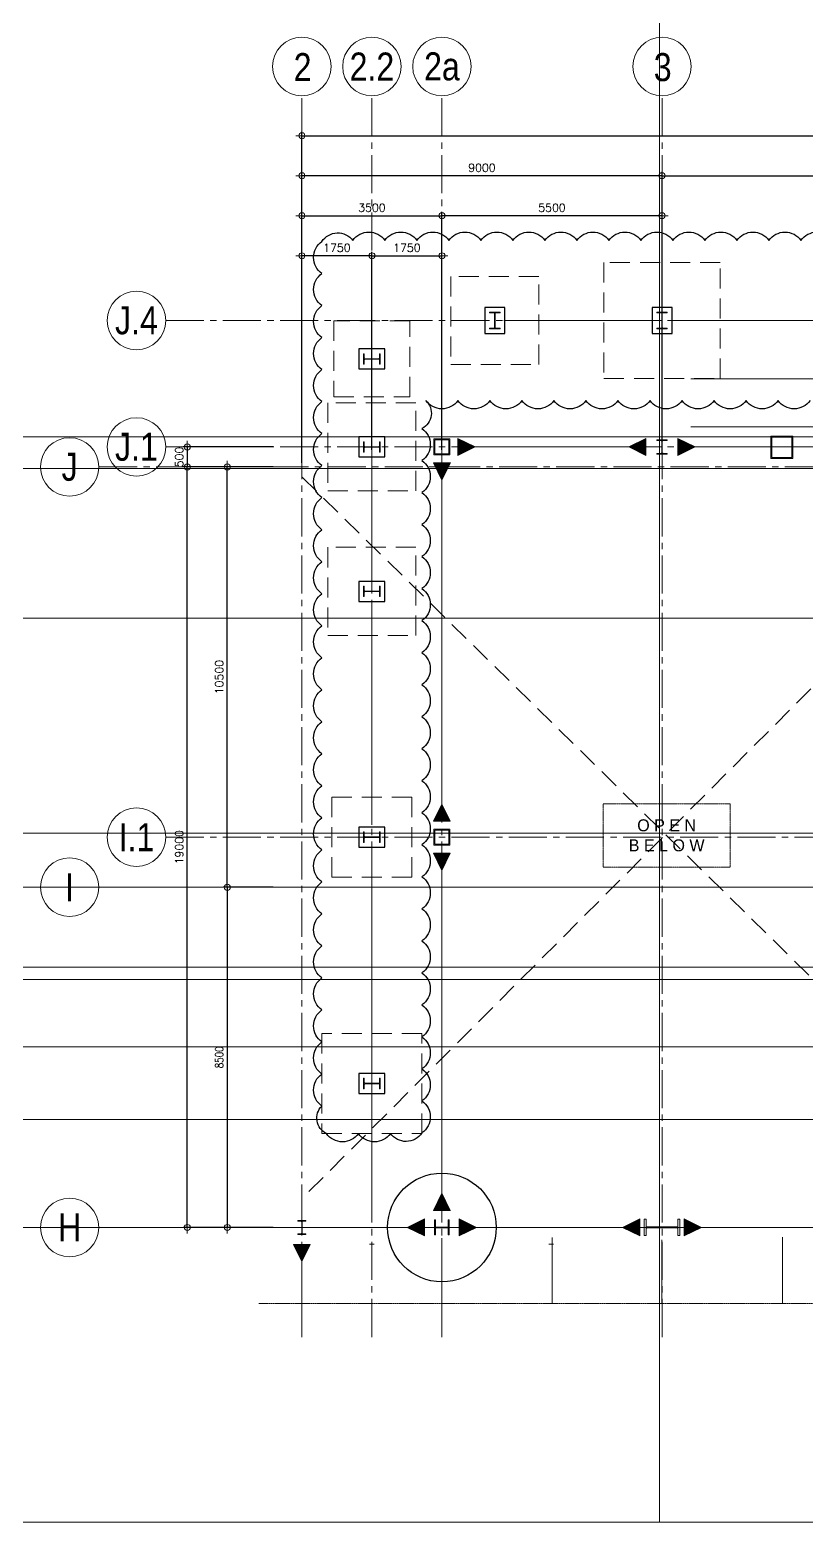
# Model space of a CAD drawing. Header units: millimetres. Extents: x 374056 to 882622, y 26363 to 140094.
# Drawn here: x 714722 to 734124, y 47677 to 84962 of the extents above; entities that cross this region are included whole.
import ezdxf

# ---------------------------------------------------------------- set-up
doc = ezdxf.new("R2010")
doc.units = ezdxf.units.MM
doc.header["$MEASUREMENT"] = 0
for name, pattern in [('CENTER', [50.8, 31.75, -6.35, 6.35, -6.35]), ('CENTER2', [28.575, 19.05, -3.175, 3.175, -3.175]), ('HIDDEN', [0.375, 0.25, -0.125])]:
    doc.linetypes.add(name, pattern=pattern)
doc.layers.get('0').update_dxf_attribs({"lineweight": 9})
for name, color, linetype, lineweight in [('A-ANNO_DIM', 1, 'Continuous', 5), ('A_ARCHITECTURAL BACKGROUND', 251, 'Continuous', 5), ('COLUMN', 4, 'Continuous', 20), ('HATCH', 8, 'Continuous', 5), ('OUTLINE', 252, 'CENTER2', 9), ('PEDESTAL CONCRETE', 20, 'Continuous', 25), ('REVCLOUD', 6, 'Continuous', 25), ('S-ANNO-DIMS', 252, 'Continuous', 5), ('S-ANNO-MARK', 2, 'Continuous', 18), ('S-BEAM', 5, 'Continuous', 9), ('S-BRACE', 2, 'Continuous', 9), ('S-CONN', 1, 'Continuous', 9), ('S_foundation', 4, 'HIDDEN', 20), ('S_GRID LINES', 252, 'CENTER', 5), ('TEXT', 6, 'Continuous', 20), ('TEXT1', 3, 'Continuous', 20)]:
    doc.layers.add(name, color=color, linetype=linetype, lineweight=lineweight)
doc.layers.add('S-DETL-GRID', color=62, linetype='Continuous', lineweight=9, plot=False)
doc.styles.add('ARIALNW', font='ARIALN.TTF')
doc.styles.add('MMTX$0$ESMX$0$X-OPTA1D', font='x-opta1d')
doc.styles.add('ROMANS', font='ROMANS.shx', dxfattribs={"width": 0.8, "height": 40})
doc.styles.add('SIMPLEX', font='SIMPLEX.shx', dxfattribs={"width": 1.1})
doc.dimstyles.new('DIM 200', dxfattribs={"dimtxt": 0.36, "dimasz": 0.2, "dimexe": 0.1, "dimexo": 0, "dimgap": 0.08, "dimtad": 1, "dimlfac": 2, "dimrnd": 0.005, "dimzin": 1, "dimdsep": 46, "dimtxsty": 'ARIALNW', "dimcen": 0.09, "dimclrd": 6, "dimclre": 6, "dimclrt": 13, "dimadec": 0, "dimazin": 0, "dimtfac": 1, "dimtofl": 0, "dimtmove": 2, "dimatfit": 3, "dimfxl": 0, "dimtolj": 1, "dimtzin": 0, "dimarcsym": 0})
doc.dimstyles.new('ESCA100', dxfattribs={"dimtxt": 200, "dimasz": 1, "dimexe": 100, "dimexo": 100, "dimgap": 100, "dimtad": 1, "dimdec": 0, "dimrnd": 1, "dimdsep": 46, "dimtxsty": 'ROMANS', "dimblk1": 'ESCADIM_ARW', "dimblk2": 'ESCADIM_ARW', "dimsah": 1, "dimcen": 50, "dimclrd": 256, "dimclre": 256, "dimclrt": 3, "dimadec": 0, "dimazin": 0, "dimtfac": 1, "dimtdec": 0, "dimtofl": 0, "dimtmove": 0, "dimatfit": 3, "dimldrblk": 'ESCADIM_ARW', "dimfxl": 0, "dimtolj": 1, "dimtzin": 0, "dimarcsym": 0})

# ---------------------------------------------------------------- blocks, each defined once
blk = doc.blocks.new('ESCADIM_ARW')
at = {"color": 7}
blk.add_line((-150, 0), (150, 0), dxfattribs=at)
blk.add_circle((0, 0), 75, dxfattribs=at)
blk = doc.blocks.new('*D13')
at = {"layer": 'Defpoints', "color": 0, "ltscale": 0.05, "transparency": 16777216}
for p in [(757521, 82317), (721521, 74840), (757521, 74040)]:
    blk.add_point(p, dxfattribs=at)
at = {"layer": 'S-ANNO-DIMS', "lineweight": -2, "ltscale": 0.05, "transparency": 16777216}
for p, q in [((721521, 74940), (721521, 82417)), ((757521, 74140), (757521, 82417)), ((721522, 82317), (757520, 82317))]:
    blk.add_line(p, q, dxfattribs=at)
at = {"layer": 'S-ANNO-DIMS', "lineweight": -2, "ltscale": 0.05, "transparency": 16777216, "rotation": 180}
blk.add_blockref('ESCADIM_ARW', (721521, 82317), dxfattribs=at)
at = {"layer": 'S-ANNO-DIMS', "lineweight": -2, "ltscale": 0.05, "transparency": 16777216}
blk.add_blockref('ESCADIM_ARW', (757521, 82317), dxfattribs=at)
at = {"layer": 'S-ANNO-DIMS', "color": 3, "ltscale": 0.05, "transparency": 16777216, "insert": (739521, 82517), "char_height": 200, "attachment_point": 5, "style": 'ROMANS'}
blk.add_mtext('\\A1;{\\W1;36000}', dxfattribs=at)
blk = doc.blocks.new('*D14')
at = {"layer": 'Defpoints', "color": 0, "ltscale": 0.05, "transparency": 16777216}
for p in [(739521, 81317), (730521, 74840), (739521, 74040)]:
    blk.add_point(p, dxfattribs=at)
at = {"layer": 'S-ANNO-DIMS', "lineweight": -2, "ltscale": 0.05, "transparency": 16777216}
for p, q in [((730521, 74940), (730521, 81417)), ((730522, 81317), (739520, 81317)), ((739521, 74140), (739521, 81417))]:
    blk.add_line(p, q, dxfattribs=at)
at = {"layer": 'S-ANNO-DIMS', "lineweight": -2, "ltscale": 0.05, "transparency": 16777216, "rotation": 180}
blk.add_blockref('ESCADIM_ARW', (730521, 81317), dxfattribs=at)
at = {"layer": 'S-ANNO-DIMS', "lineweight": -2, "ltscale": 0.05, "transparency": 16777216}
blk.add_blockref('ESCADIM_ARW', (739521, 81317), dxfattribs=at)
at = {"layer": 'S-ANNO-DIMS', "color": 3, "ltscale": 0.05, "transparency": 16777216, "insert": (735021, 81517), "char_height": 200, "attachment_point": 5, "style": 'ROMANS'}
blk.add_mtext('\\A1;{\\W1;9000}', dxfattribs=at)
blk = doc.blocks.new('*D16')
at = {"layer": 'Defpoints', "color": 0, "ltscale": 0.05, "transparency": 16777216}
for p in [(719656, 74040), (720906, 74040, 0), (720906, 63540, 0)]:
    blk.add_point(p, dxfattribs=at)
at = {"layer": 'S-ANNO-DIMS', "lineweight": -2, "ltscale": 0.05, "transparency": 16777216}
for p, q in [((720806, 74040), (719556, 74040)), ((719656, 63541), (719656, 74039)), ((720806, 63540), (719556, 63540))]:
    blk.add_line(p, q, dxfattribs=at)
for p, rotation in [((719656, 74040), 90), ((719656, 63540), 270)]:
    blk.add_blockref('ESCADIM_ARW', p, dxfattribs=dict(at, rotation=rotation))
at = {"layer": 'S-ANNO-DIMS', "color": 3, "ltscale": 0.05, "transparency": 16777216, "insert": (719456, 68790), "char_height": 200, "attachment_point": 5, "rotation": 90, "style": 'ROMANS'}
blk.add_mtext('\\A1;{\\W1;10500}', dxfattribs=at)
blk = doc.blocks.new('*D17')
at = {"layer": 'Defpoints', "color": 0, "ltscale": 0.05, "transparency": 16777216}
for p in [(718656, 74040), (720906, 74040, 0), (720906, 55040, 0)]:
    blk.add_point(p, dxfattribs=at)
at = {"layer": 'S-ANNO-DIMS', "lineweight": -2, "ltscale": 0.05, "transparency": 16777216}
for p, q in [((720806, 74040), (718556, 74040)), ((718656, 55041), (718656, 74039)), ((720806, 55040), (718556, 55040))]:
    blk.add_line(p, q, dxfattribs=at)
for p, rotation in [((718656, 74040), 90), ((718656, 55040), 270)]:
    blk.add_blockref('ESCADIM_ARW', p, dxfattribs=dict(at, rotation=rotation))
at = {"layer": 'S-ANNO-DIMS', "color": 3, "ltscale": 0.05, "transparency": 16777216, "insert": (718456, 64540), "char_height": 200, "attachment_point": 5, "rotation": 90, "style": 'ROMANS'}
blk.add_mtext('\\A1;{\\W1;19000}', dxfattribs=at)
blk = doc.blocks.new('*D18')
at = {"layer": 'Defpoints', "color": 0, "ltscale": 0.05, "transparency": 16777216}
for p in [(720906, 74540, 0), (718656, 74040), (720906, 74040, 0)]:
    blk.add_point(p, dxfattribs=at)
at = {"layer": 'S-ANNO-DIMS', "lineweight": -2, "ltscale": 0.05, "transparency": 16777216}
for p, q in [((720806, 74540), (718556, 74540)), ((718656, 74539), (718656, 74041)), ((720806, 74040), (718556, 74040))]:
    blk.add_line(p, q, dxfattribs=at)
for p, rotation in [((718656, 74540), 90), ((718656, 74040), 270)]:
    blk.add_blockref('ESCADIM_ARW', p, dxfattribs=dict(at, rotation=rotation))
at = {"layer": 'S-ANNO-DIMS', "color": 3, "ltscale": 0.05, "transparency": 16777216, "insert": (718456, 74290), "char_height": 200, "attachment_point": 5, "rotation": 90, "style": 'ROMANS'}
blk.add_mtext('\\A1;{\\W1;500}', dxfattribs=at)
blk = doc.blocks.new('*D19')
at = {"layer": 'Defpoints', "color": 0, "ltscale": 0.05, "transparency": 16777216}
for p in [(720906, 63540, 0), (719656, 55040), (720906, 55040, 0)]:
    blk.add_point(p, dxfattribs=at)
at = {"layer": 'S-ANNO-DIMS', "lineweight": -2, "ltscale": 0.05, "transparency": 16777216}
for p, q in [((720806, 63540), (719556, 63540)), ((719656, 63539), (719656, 55041)), ((720806, 55040), (719556, 55040))]:
    blk.add_line(p, q, dxfattribs=at)
for p, rotation in [((719656, 63540), 90), ((719656, 55040), 270)]:
    blk.add_blockref('ESCADIM_ARW', p, dxfattribs=dict(at, rotation=rotation))
at = {"layer": 'S-ANNO-DIMS', "color": 3, "ltscale": 0.05, "transparency": 16777216, "insert": (719456, 59290), "char_height": 200, "attachment_point": 5, "rotation": 90, "style": 'ROMANS'}
blk.add_mtext('\\A1;8500', dxfattribs=at)
blk = doc.blocks.new('*D20')
at = {"layer": 'Defpoints', "color": 0, "ltscale": 0.05, "transparency": 16777216}
for p in [(721521, 81317), (721521, 74840), (730521, 74840)]:
    blk.add_point(p, dxfattribs=at)
at = {"layer": 'S-ANNO-DIMS', "lineweight": -2, "ltscale": 0.05, "transparency": 16777216}
for p, q in [((721521, 74940), (721521, 81417)), ((730520, 81317), (721522, 81317)), ((730521, 74940), (730521, 81417))]:
    blk.add_line(p, q, dxfattribs=at)
at = {"layer": 'S-ANNO-DIMS', "lineweight": -2, "ltscale": 0.05, "transparency": 16777216, "rotation": 180}
blk.add_blockref('ESCADIM_ARW', (721521, 81317), dxfattribs=at)
at = {"layer": 'S-ANNO-DIMS', "lineweight": -2, "ltscale": 0.05, "transparency": 16777216}
blk.add_blockref('ESCADIM_ARW', (730521, 81317), dxfattribs=at)
at = {"layer": 'S-ANNO-DIMS', "color": 3, "ltscale": 0.05, "transparency": 16777216, "insert": (726021, 81517), "char_height": 200, "attachment_point": 5, "style": 'ROMANS'}
blk.add_mtext('\\A1;{\\W1;9000}', dxfattribs=at)
blk = doc.blocks.new('*D185')
at = {"layer": 'Defpoints', "color": 0, "ltscale": 0.05, "transparency": 16777216}
for p in [(725021, 80317), (725021, 74371, 0), (730521, 74371, 0)]:
    blk.add_point(p, dxfattribs=at)
at = {"layer": 'S-ANNO-DIMS', "lineweight": -2, "ltscale": 0.05, "transparency": 16777216}
for p, q in [((725021, 74471), (725021, 80417)), ((730520, 80317), (725022, 80317)), ((730521, 74471), (730521, 80417))]:
    blk.add_line(p, q, dxfattribs=at)
at = {"layer": 'S-ANNO-DIMS', "lineweight": -2, "ltscale": 0.05, "transparency": 16777216, "rotation": 180}
blk.add_blockref('ESCADIM_ARW', (725021, 80317), dxfattribs=at)
at = {"layer": 'S-ANNO-DIMS', "lineweight": -2, "ltscale": 0.05, "transparency": 16777216}
blk.add_blockref('ESCADIM_ARW', (730521, 80317), dxfattribs=at)
at = {"layer": 'S-ANNO-DIMS', "color": 3, "ltscale": 0.05, "transparency": 16777216, "insert": (727771, 80517), "char_height": 200, "attachment_point": 5, "style": 'ROMANS'}
blk.add_mtext('\\A1;{\\W1;5500}', dxfattribs=at)
blk = doc.blocks.new('*D184')
at = {"layer": 'Defpoints', "color": 0, "ltscale": 0.05, "transparency": 16777216}
for p in [(725021, 80317), (721521, 74371, 0), (725021, 74371, 0)]:
    blk.add_point(p, dxfattribs=at)
at = {"layer": 'S-ANNO-DIMS', "lineweight": -2, "ltscale": 0.05, "transparency": 16777216}
for p, q in [((721521, 74471), (721521, 80417)), ((721522, 80317), (725020, 80317)), ((725021, 74471), (725021, 80417))]:
    blk.add_line(p, q, dxfattribs=at)
at = {"layer": 'S-ANNO-DIMS', "lineweight": -2, "ltscale": 0.05, "transparency": 16777216, "rotation": 180}
blk.add_blockref('ESCADIM_ARW', (721521, 80317), dxfattribs=at)
at = {"layer": 'S-ANNO-DIMS', "lineweight": -2, "ltscale": 0.05, "transparency": 16777216}
blk.add_blockref('ESCADIM_ARW', (725021, 80317), dxfattribs=at)
at = {"layer": 'S-ANNO-DIMS', "color": 3, "ltscale": 0.05, "transparency": 16777216, "insert": (723271, 80517), "char_height": 200, "attachment_point": 5, "style": 'ROMANS'}
blk.add_mtext('\\A1;{\\W1;3500}', dxfattribs=at)
blk = doc.blocks.new('*D207')
at = {"layer": 'Defpoints', "color": 0, "ltscale": 0.05, "transparency": 16777216}
for p in [(725021, 79317), (723271, 74371, 0), (725021, 74371, 0)]:
    blk.add_point(p, dxfattribs=at)
at = {"layer": 'S-ANNO-DIMS', "lineweight": -2, "ltscale": 0.05, "transparency": 16777216}
for p, q in [((723271, 74471), (723271, 79417)), ((723272, 79317), (725020, 79317)), ((725021, 74471), (725021, 79417))]:
    blk.add_line(p, q, dxfattribs=at)
at = {"layer": 'S-ANNO-DIMS', "lineweight": -2, "ltscale": 0.05, "transparency": 16777216, "rotation": 180}
blk.add_blockref('ESCADIM_ARW', (723271, 79317), dxfattribs=at)
at = {"layer": 'S-ANNO-DIMS', "lineweight": -2, "ltscale": 0.05, "transparency": 16777216}
blk.add_blockref('ESCADIM_ARW', (725021, 79317), dxfattribs=at)
at = {"layer": 'S-ANNO-DIMS', "color": 3, "ltscale": 0.05, "transparency": 16777216, "insert": (724146, 79517), "char_height": 200, "attachment_point": 5, "style": 'ROMANS'}
blk.add_mtext('\\A1;{\\W1;1750}', dxfattribs=at)
blk = doc.blocks.new('*D208')
at = {"layer": 'Defpoints', "color": 0, "ltscale": 0.05, "transparency": 16777216}
for p in [(721521, 79317), (723271, 74371, 0), (721521, 74040, 0)]:
    blk.add_point(p, dxfattribs=at)
at = {"layer": 'S-ANNO-DIMS', "lineweight": -2, "ltscale": 0.05, "transparency": 16777216}
for p, q in [((721521, 74140), (721521, 79417)), ((723270, 79317), (721522, 79317)), ((723271, 74471), (723271, 79417))]:
    blk.add_line(p, q, dxfattribs=at)
at = {"layer": 'S-ANNO-DIMS', "lineweight": -2, "ltscale": 0.05, "transparency": 16777216, "rotation": 180}
blk.add_blockref('ESCADIM_ARW', (721521, 79317), dxfattribs=at)
at = {"layer": 'S-ANNO-DIMS', "lineweight": -2, "ltscale": 0.05, "transparency": 16777216}
blk.add_blockref('ESCADIM_ARW', (723271, 79317), dxfattribs=at)
at = {"layer": 'S-ANNO-DIMS', "color": 3, "ltscale": 0.05, "transparency": 16777216, "insert": (722396, 79517), "char_height": 200, "attachment_point": 5, "style": 'ROMANS'}
blk.add_mtext('\\A1;{\\W1;1750}', dxfattribs=at)
blk = doc.blocks.new('2F FRAMING LAYOUT_new')
at = {"layer": 'S-CONN'}
for points in [[(-32100, 9540), (-31671, 9750), (-32100, 9960)], [(-27400, 9540), (-27829, 9750), (-27400, 9960)], [(-26600, 9540), (-26171, 9750), (-26600, 9960)], [(-18500, 9540), (-18929, 9750), (-18500, 9960)], [(-17500, 9540), (-17071, 9750), (-17500, 9960)], [(-9500, 9540), (-9929, 9750), (-9500, 9960)], [(-8500, 9540), (-8071, 9750), (-8500, 9960)], [(-400, 9540), (-829, 9750), (-400, 9960)], [(-32289, 9350), (-32500, 8921), (-32710, 9350)], [(211, 3650), (0, 4079), (-210, 3650)], [(211, 2850), (0, 2421), (-210, 2850)], [(-32290, 400), (-32500, 829), (-32711, 400)], [(-32290, -400), (-32500, -829), (-32711, -400)], [(211, -2850), (0, -2421), (-210, -2850)], [(211, -3650), (0, -4079), (-210, -3650)], [(-32711, -9327), (-32500, -8898), (-32290, -9327)], [(-32936, -9959), (-33365, -9748), (-32936, -9538)], [(-32067, -9959), (-31638, -9748), (-32067, -9538)], [(-27556, -9959), (-27985, -9748), (-27556, -9538)], [(-26443, -9959), (-26014, -9748), (-26443, -9538)], [(-18573, -9962), (-19002, -9752), (-18573, -9541)], [(-17361, -9962), (-16932, -9752), (-17361, -9541)], [(-9516, -9962), (-9945, -9752), (-9516, -9541)], [(-8483, -9962), (-8054, -9752), (-8483, -9541)], [(-606, -9961), (-1035, -9751), (-606, -9540)], [(-36211, -10173), (-36000, -10602), (-35790, -10173)]]:
    blk.add_hatch(color=256, dxfattribs=at).paths.add_polyline_path(points)
at = {"layer": 'COLUMN', "ltscale": 0.05, "elevation": 0}
for points in [[(-31179, 12700), (-31310, 12700), (-31310, 12720), (-31202, 12720, 0.414214), (-31185, 12737), (-31185, 13083, 0.414214), (-31202, 13101), (-31310, 13101), (-31310, 13120), (-31048, 13120), (-31048, 13101), (-31156, 13101, 0.414214), (-31173, 13083), (-31173, 12737, 0.414214), (-31156, 12720), (-31048, 12720), (-31048, 12700), (-31179, 12700)], [(-27000, 12700), (-27130, 12700), (-27130, 12720), (-27023, 12720, 0.414214), (-27005, 12737), (-27005, 13083, 0.414214), (-27023, 13101), (-27130, 13101), (-27130, 13120), (-26869, 13120), (-26869, 13101), (-26977, 13101, 0.414214), (-26994, 13083), (-26994, 12737, 0.414214), (-26977, 12720), (-26869, 12720), (-26869, 12700), (-27000, 12700)], [(-18000, 12700), (-18130, 12700), (-18130, 12720), (-18023, 12720, 0.414214), (-18005, 12737), (-18005, 13083, 0.414214), (-18023, 13101), (-18130, 13101), (-18130, 13120), (-17869, 13120), (-17869, 13101), (-17977, 13101, 0.414214), (-17994, 13083), (-17994, 12737, 0.414214), (-17977, 12720), (-17869, 12720), (-17869, 12700), (-18000, 12700)], [(-9000, 12700), (-9130, 12700), (-9130, 12720), (-9023, 12720, 0.414214), (-9005, 12737), (-9005, 13083, 0.414214), (-9023, 13101), (-9130, 13101), (-9130, 13120), (-8869, 13120), (-8869, 13101), (-8977, 13101, 0.414214), (-8994, 13083), (-8994, 12737, 0.414214), (-8977, 12720), (-8869, 12720), (-8869, 12700), (-9000, 12700)], [(-6035, 12700), (-6166, 12700), (-6166, 12720), (-6058, 12720, 0.414214), (-6041, 12737), (-6041, 13083, 0.414214), (-6058, 13101), (-6166, 13101), (-6166, 13120), (-5904, 13120), (-5904, 13101), (-6012, 13101, 0.414214), (-6029, 13083), (-6029, 12737, 0.414214), (-6012, 12720), (-5904, 12720), (-5904, 12700), (-6035, 12700)], [(-3036, 12702), (-3239, 12702), (-3239, 12750), (-3068, 12750, 0.414214), (-3051, 12767), (-3051, 13053, 0.414214), (-3068, 13070), (-3239, 13070), (-3239, 13118), (-2833, 13118), (-2833, 13070), (-3004, 13070, 0.414214), (-3021, 13053), (-3021, 12767, 0.414214), (-3004, 12750), (-2833, 12750), (-2833, 12702), (-3036, 12702)], [(0, 12702), (-203, 12702), (-203, 12750), (-32, 12750, 0.414214), (-15, 12767), (-15, 13053, 0.414214), (-32, 13070), (-203, 13070), (-203, 13118), (204, 13118), (204, 13070), (32, 13070, 0.414214), (15, 13053), (15, 12767, 0.414214), (32, 12750), (204, 12750), (204, 12702), (0, 12702)], [(-16809, 12910), (-16809, 13041), (-16790, 13041), (-16790, 12933, 0.414214), (-16773, 12916), (-16426, 12916, 0.414214), (-16409, 12933), (-16409, 13041), (-16390, 13041), (-16390, 12779), (-16409, 12779), (-16409, 12887, 0.414214), (-16426, 12904), (-16773, 12904, 0.414214), (-16790, 12887), (-16790, 12779), (-16809, 12779), (-16809, 12910)], [(-34459, 11950), (-34459, 12080), (-34440, 12080), (-34440, 11973, 0.414214), (-34423, 11955), (-34076, 11955, 0.414214), (-34059, 11973), (-34059, 12080), (-34040, 12080), (-34040, 11819), (-34059, 11819), (-34059, 11927, 0.414214), (-34076, 11944), (-34423, 11944, 0.414214), (-34440, 11927), (-34440, 11819), (-34459, 11819), (-34459, 11950)], [(-34459, 9750), (-34459, 9881), (-34440, 9881), (-34440, 9773, 0.414214), (-34423, 9756), (-34076, 9756, 0.414214), (-34059, 9773), (-34059, 9881), (-34040, 9881), (-34040, 9619), (-34059, 9619), (-34059, 9727, 0.414214), (-34076, 9744), (-34423, 9744, 0.414214), (-34440, 9727), (-34440, 9619), (-34459, 9619), (-34459, 9750)], [(-34459, 6142), (-34459, 6273), (-34440, 6273), (-34440, 6165, 0.414214), (-34423, 6148), (-34076, 6148, 0.414214), (-34059, 6165), (-34059, 6273), (-34040, 6273), (-34040, 6011), (-34059, 6011), (-34059, 6119, 0.414214), (-34076, 6136), (-34423, 6136, 0.414214), (-34440, 6119), (-34440, 6011), (-34459, 6011), (-34459, 6142)], [(-34459, 0), (-34459, 131), (-34440, 131), (-34440, 23, 0.414214), (-34423, 6), (-34076, 6, 0.414214), (-34059, 23), (-34059, 131), (-34040, 131), (-34040, -131), (-34059, -131), (-34059, -23, 0.414214), (-34076, -6), (-34423, -6, 0.414214), (-34440, -23), (-34440, -131), (-34459, -131), (-34459, 0)], [(-34459, -6153), (-34459, -6023), (-34440, -6023), (-34440, -6130, 0.414214), (-34423, -6148), (-34076, -6148, 0.414214), (-34059, -6130), (-34059, -6023), (-34040, -6023), (-34040, -6284), (-34059, -6284), (-34059, -6176, 0.414214), (-34076, -6159), (-34423, -6159, 0.414214), (-34440, -6176), (-34440, -6284), (-34459, -6284), (-34459, -6153)]]:
    blk.add_lwpolyline(points, format="xyb", dxfattribs=at)
at = {"layer": 'HATCH', "linetype": 'CENTER2', "ltscale": 0.5}
blk.add_line((-3829, -10773, 0), (-1400, -10773, 0), dxfattribs=at)
at = {"layer": 'S-ANNO-MARK', "elevation": 0}
for points in [[(-8650, 12318, 30, 30, 0), (-8737, 12431, 0, 0, 0), (-8737, 11621, 30, 30, 0), (-8824, 11734, 0, 0, 0)], [(-1431, 12318, 30, 30, 0), (-1518, 12431, 0, 0, 0), (-1518, 11621, 30, 30, 0), (-1605, 11734, 0, 0, 0)], [(-8650, 11048, 30, 30, 0), (-8737, 11161, 0, 0, 0), (-8737, 10352, 30, 30, 0), (-8824, 10465, 0, 0, 0)], [(-1431, 11048, 30, 30, 0), (-1518, 11161, 0, 0, 0), (-1518, 10352, 30, 30, 0), (-1605, 10465, 0, 0, 0)]]:
    blk.add_lwpolyline(points, format="xyseb", dxfattribs=at)
at = {"layer": 'S-BEAM'}
for p, q in [((-18227, 12910, 0), (-26773, 12910, 0)), ((-17773, 12910, 0), (-15352, 12910, 0)), ((-16600, 10000, 0), (-16600, 12683, 0)), ((-16323, 12910, 0), (-9227, 12910, 0)), ((-8807, 12910, 0), (-6225, 12910, 0)), ((-3263, 12910, 0), (-5845, 12910, 0)), ((-2809, 12910, 0), (-227, 12910, 0)), ((-18000, 10132, 0), (-18000, 12634, 0)), ((-9000, 10132, 0), (-9000, 12634, 0)), ((-227, 12535, 0), (-8807, 12535, 0)), ((-7950, 11617, 0), (-7950, 12435, 0)), ((-2464, 11617, 0), (-2464, 12435, 0)), ((0, 10132, 0), (0, 12634, 0)), ((-26283, 11450, 0), (-18097, 11450, 0)), ((-16700, 11450, 0), (-17897, 11450, 0)), ((-8900, 11517, 0), (-100, 11517, 0)), ((-8900, 11267, 0), (-100, 11267, 0)), ((-7950, 10350, 0), (-7950, 11167, 0)), ((-2464, 10350, 0), (-2464, 11167, 0)), ((-26283, 10250, 0), (-18097, 10250, 0)), ((-16700, 10250, 0), (-17897, 10250, 0)), ((-8900, 10250, 0), (-100, 10250, 0)), ((-27829, 9750, 0), (-31671, 9750, 0)), ((-26600, 9750, 0), (-18500, 9750, 0)), ((-9500, 9750, 0), (-17500, 9750, 0)), ((-8500, 9750, 0), (-400, 9750, 0)), ((-32501, 400, 0), (-32501, 9350, 0)), ((-18001, 9350, 0), (-18000, -9369, 0)), ((-9000, 9350, 0), (-9000, -9454, 0)), ((-9198, 9150, 0), (-17750, 9150, 0)), ((-203, 9150, 0), (-8698, 9150, 0)), ((-16016, 6750, 0), (-16016, 8900, 0)), ((-15116, 6750, 0), (-15116, 8900, 0)), ((-14216, 6750, 0), (-14216, 8900, 0)), ((-13317, 6750, 0), (-13317, 8900, 0)), ((-12417, 6750, 0), (-12417, 8900, 0)), ((-11517, 6750, 0), (-11517, 8900, 0)), ((-10617, 6750, 0), (-10617, 8900, 0)), ((-9718, 6750, 0), (-9718, 8900, 0)), ((-7913, 6750, 0), (-7913, 8900, 0)), ((-7014, 6750, 0), (-7014, 8900, 0)), ((-6114, 6750, 0), (-6114, 8900, 0)), ((-5214, 6750, 0), (-5214, 8900, 0)), ((-4314, 6750, 0), (-4314, 8900, 0)), ((-3415, 6750, 0), (-3415, 8900, 0)), ((-1684, 6750, 0), (-1684, 8900, 0)), ((0, 6755, 0), (1, 8895, 0)), ((-203, 6500, 0), (-17750, 6500, 0)), ((-16016, 3500, 0), (-16016, 6250, 0)), ((-15116, 3500, 0), (-15116, 6250, 0)), ((-14216, 3500, 0), (-14216, 6250, 0)), ((-13317, 3500, 0), (-13317, 6250, 0)), ((-12417, 3500, 0), (-12417, 6250, 0)), ((-11517, 3500, 0), (-11517, 6250, 0)), ((-10617, 3500, 0), (-10617, 6250, 0)), ((-9718, 3500, 0), (-9718, 6250, 0)), ((-7913, 3500, 0), (-7913, 6250, 0)), ((-7014, 3500, 0), (-7014, 6250, 0)), ((-6114, 3500, 0), (-6114, 6250, 0)), ((-5214, 3500, 0), (-5214, 6250, 0)), ((-4314, 3500, 0), (-4314, 6250, 0)), ((-3415, 3500, 0), (-3415, 6250, 0)), ((-1684, 3500, 0), (-1684, 6250, 0)), ((0, 3650, 0), (0, 6245, 0)), ((-9198, 3250, 0), (-17750, 3250, 0)), ((-16016, 250, 0), (-16016, 3000, 0)), ((-15116, 250, 0), (-15116, 3000, 0)), ((-14216, 250, 0), (-14216, 3000, 0)), ((-13317, 250, 0), (-13317, 3000, 0)), ((-12417, 250, 0), (-12417, 3000, 0)), ((-11517, 250, 0), (-11517, 3000, 0)), ((-10617, 250, 0), (-10617, 3000, 0)), ((-9718, 250, 0), (-9718, 3000, 0)), ((-203, 3250, 0), (-8698, 3250, 0)), ((-7913, 250, 0), (-7913, 3000, 0)), ((-7014, 250, 0), (-7014, 3000, 0)), ((-6114, 250, 0), (-6114, 3000, 0)), ((-5214, 250, 0), (-5214, 3000, 0)), ((-4314, 250, 0), (-4314, 3000, 0)), ((-3415, 250, 0), (-3415, 3000, 0)), ((-1684, 250, 0), (-1684, 3000, 0)), ((0, -2850, 0), (0, 2850, 0)), ((-17750, 0, 0), (-9198, 0, 0)), ((-8698, 0, 0), (-400, 0, 0)), ((-16016, -2995, 0), (-16016, -250, 0)), ((-15116, -2995, 0), (-15116, -250, 0)), ((-14216, -2995, 0), (-14216, -250, 0)), ((-13317, -2995, 0), (-13317, -250, 0)), ((-12417, -2995, 0), (-12417, -250, 0)), ((-11517, -2995, 0), (-11517, -250, 0)), ((-10617, -2995, 0), (-10617, -250, 0)), ((-9718, -2995, 0), (-9718, -250, 0)), ((-7913, -2995, 0), (-7913, -250, 0)), ((-7014, -2995, 0), (-7014, -250, 0)), ((-6114, -2995, 0), (-6114, -250, 0)), ((-5214, -2995, 0), (-5214, -250, 0)), ((-4314, -2995, 0), (-4314, -250, 0)), ((-3415, -2995, 0), (-3415, -250, 0)), ((-1684, -2995, 0), (-1684, -250, 0)), ((-32501, -400, 0), (-32500, -9327, 0)), ((-17750, -3250, 0), (-9198, -3250, 0)), ((-8698, -3250, 0), (-353, -3250, 0)), ((-16016, -3505, 0), (-16016, -6795, 0)), ((-15116, -3505, 0), (-15116, -6795, 0)), ((-14216, -3505, 0), (-14216, -6795, 0)), ((-13317, -3505, 0), (-13317, -6795, 0)), ((-12417, -3505, 0), (-12417, -6795, 0)), ((-11517, -3505, 0), (-11517, -6795, 0)), ((-10617, -3505, 0), (-10617, -6795, 0)), ((-9718, -3505, 0), (-9718, -6795, 0)), ((-7913, -3505, 0), (-7913, -6795, 0)), ((-7014, -3505, 0), (-7014, -6795, 0)), ((-6114, -3505, 0), (-6114, -6795, 0)), ((-5214, -3505, 0), (-5214, -6795, 0)), ((-4314, -3505, 0), (-4314, -6795, 0)), ((-3415, -3505, 0), (-3415, -6795, 0)), ((-1684, -3505, 0), (-1684, -6795, 0)), ((0, -3780, 0), (0, -6795, 0)), ((-9198, -7049, 0), (-17750, -7050, 0)), ((-8698, -7049, 0), (-203, -7050, 0)), ((-4314, -9496, 0), (-4314, -7304, 0)), ((-1684, -9023, 0), (-1684, -7304, 0)), ((0, -7305, 0), (0, -9023, 0)), ((-4063, -9273, 0), (1, -9273, 0)), ((-32936, -9748, 0), (-35731, -9751, 0)), ((-32502, -11649, 0), (-32502, -10017, 0)), ((-27556, -9750, 0), (-32067, -9750, 0)), ((-29741, -11649, 0), (-29741, -9998, 0)), ((-27000, -11649, 0), (-27000, -10056, 0)), ((-26443, -9750, 0), (-18573, -9751, 0)), ((-23991, -11649, 0), (-23991, -9997, 0)), ((-20983, -11649, 0), (-20983, -9997, 0)), ((-9516, -9751, 0), (-17361, -9750, 0)), ((-15697, -11649, 0), (-15697, -9997, 0)), ((-12417, -11649, 0), (-12417, -9997, 0)), ((-8949, -11649, 0), (-8949, -10001, 0)), ((-8483, -9751, 0), (-606, -9750, 0)), ((-6108, -11649, 0), (-6108, -9997, 0)), ((-4663, -9997, 0), (-4663, -11649, 0)), ((-3217, -11649, 0), (-3217, -9997, 0)), ((-36000, -11649, 0), (-36000, -10173, 0)), ((-18000, -11649, 0), (-18000, -10131, 0)), ((0, -10131, 0), (0, -11649, 0)), ((-9250, -11262, 0), (-12167, -11262, 0))]:
    blk.add_line(p, q, dxfattribs=at)
at = {"layer": 'S-CONN', "color": 1, "elevation": 0}
for points in [[(-32100, 9960), (-31671, 9750), (-32100, 9540), (-32100, 9961)], [(-27400, 9960), (-27829, 9750), (-27400, 9540), (-27400, 9961)], [(-26600, 9960), (-26171, 9750), (-26600, 9540), (-26600, 9961)], [(-18500, 9960), (-18929, 9750), (-18500, 9540), (-18500, 9961)], [(-17500, 9960), (-17071, 9750), (-17500, 9540), (-17500, 9961)], [(-9500, 9960), (-9929, 9750), (-9500, 9540), (-9500, 9961)], [(-8500, 9960), (-8071, 9750), (-8500, 9540), (-8500, 9961)], [(-400, 9960), (-829, 9750), (-400, 9540), (-400, 9961)], [(-32710, 9350), (-32500, 8921), (-32289, 9350), (-32711, 9350)], [(-210, 3650), (0, 4079), (211, 3650), (-211, 3650)], [(-210, 2850), (0, 2421), (211, 2850), (-211, 2850)], [(-32711, 400), (-32500, 829), (-32290, 400), (-32712, 400)], [(-32711, -400), (-32500, -829), (-32290, -400), (-32712, -400)], [(-210, -2850), (0, -2421), (211, -2850), (-211, -2850)], [(-210, -3650), (0, -4079), (211, -3650), (-211, -3650)], [(-32290, -9327), (-32500, -8898), (-32711, -9327), (-32289, -9327)], [(-32936, -9538), (-33365, -9748), (-32936, -9959), (-32936, -9537)], [(-32067, -9538), (-31638, -9748), (-32067, -9959), (-32067, -9537)], [(-27556, -9538), (-27985, -9748), (-27556, -9959), (-27556, -9537)], [(-26443, -9538), (-26014, -9748), (-26443, -9959), (-26443, -9537)], [(-18573, -9541), (-19002, -9752), (-18573, -9962), (-18573, -9540)], [(-17361, -9541), (-16932, -9752), (-17361, -9962), (-17361, -9540)], [(-9516, -9541), (-9945, -9752), (-9516, -9962), (-9516, -9540)], [(-8483, -9541), (-8054, -9752), (-8483, -9962), (-8483, -9540)], [(-606, -9540), (-1035, -9751), (-606, -9961), (-606, -9539)], [(-35790, -10173), (-36000, -10602), (-36211, -10173), (-35789, -10173)]]:
    blk.add_lwpolyline(points, dxfattribs=at)
at = {"layer": 'S-BRACE', "ltscale": 0.5}
for points in [[(-15210, -10752, 0), (-17361, -9750, 0)], [(-11667, -10753, 0), (-9516, -9751, 0)], [(-6334, -10751, 0), (-8485, -9749, 0)], [(-2757, -10752, 0), (-606, -9750, 0)]]:
    blk.add_leader(points, dimstyle='DIM 200', override={"dimasz": 500, "dimtad": 0, "dimclrd": 2, "dimldrblk": 'Open90', "dimfxl": 0.18}, dxfattribs=at)

msp = doc.modelspace()

# ---------------------------------------------------------------- linework, layer by layer
at = {"color": 1, "ltscale": 0.05}
for p in [(829483.82352, 74001.669), (717385.08885, 63540.23398, 0), (757167.52904, 61540.23398, -0.00003), (757317.52904, 57740.13058, -0.00003), (717018.16428, 55040.23398, 0)]:
    msp.add_xline(p, (1, 0), dxfattribs=at)
at = {"color": 2, "ltscale": 0.05}
for p in [(870391.28772, 70259.96912), (870287.20036, 64893.50156), (870279.71972, 59555.60111)]:
    msp.add_xline(p, (1, 0), dxfattribs=at)
for centre in [(721521.01819, 84044.63375, -0.00004), (723271.01819, 84044.63375, -0.00004), (725021.01819, 84044.63375, -0.00004), (730521.01819, 84044.63375, -0.00004), (717386.9231, 77700.23398, -0.00004), (717386.9231, 74540.23398, 0), (715717.30441, 74040.23398, 0), (717386.9231, 64790.23398, 0.00001), (715717.30441, 63540.23398, 0), (715717.30441, 55040.23398, 0)]:
    msp.add_circle(centre, 730.45818)
at = {"layer": 'A_ARCHITECTURAL BACKGROUND', "linetype": 'HIDDEN', "ltscale": 2000}
for p, q in [((739535.70807, 56089.28851, -0.00006), (721512.66915, 73801.77803, -0.00005)), ((739538.61593, 73801.77803, -0.00006), (721521.01819, 55757.17935, -0.00004))]:
    msp.add_line(p, q, dxfattribs=at)
at = {"layer": 'COLUMN', "ltscale": 0.05}
for points, elevation in [([(724820.70974, 74340.23398), (725220.70974, 74340.23398), (725220.70974, 74740.23398), (724820.70974, 74740.23398)], -0.00004), ([(724845.70974, 74365.23398), (725195.70974, 74365.23398), (725195.70974, 74715.23398), (724845.70974, 74715.23398)], -0.00004), ([(733240.32936, 74254.07903), (733794.32936, 74254.07903), (733794.32936, 74808.07903), (733240.32936, 74808.07903)], -0.00002), ([(733265.32936, 74279.07903), (733769.32936, 74279.07903), (733769.32936, 74783.07903), (733265.32936, 74783.07903)], -0.00002), ([(724820.70974, 64590.23398), (725220.70974, 64590.23398), (725220.70974, 64990.23398), (724820.70974, 64990.23398)], -0.00004), ([(724845.70974, 64615.23398), (725195.70974, 64615.23398), (725195.70974, 64965.23398), (724845.70974, 64965.23398)], -0.00004)]:
    msp.add_lwpolyline(points, close=True, dxfattribs=dict(at, elevation=elevation))
for points, elevation in [([(730521.01819, 74363.83098), (730394.08169, 74363.83098), (730394.08169, 74380.21398), (730496.12619, 74380.21398, 0.4142135624), (730516.25569, 74400.34348), (730516.25569, 74680.12448, 0.4142135624), (730496.12619, 74700.25398), (730394.08169, 74700.25398), (730394.08169, 74716.63698), (730647.95469, 74716.63698), (730647.95469, 74700.25398), (730545.91019, 74700.25398, 0.4142135624), (730525.78069, 74680.12448), (730525.78069, 74400.34348, 0.4142135624), (730545.91019, 74380.21398), (730647.95469, 74380.21398), (730647.95469, 74363.83098), (730521.01819, 74363.83098)], -0.00005), ([(721521.02304, 54865.0919), (721419.04204, 54865.0919), (721419.04204, 54880.2049), (721496.89304, 54880.2049, 0.4142135624), (721516.70504, 54900.0169), (721516.70504, 55180.4329, 0.4142135624), (721496.89304, 55200.2449), (721419.04204, 55200.2449), (721419.04204, 55215.3579), (721623.00404, 55215.3579), (721623.00404, 55200.2449), (721545.15304, 55200.2449, 0.4142135624), (721525.34104, 55180.4329), (721525.34104, 54900.0169, 0.4142135624), (721545.15304, 54880.2049), (721623.00404, 54880.2049), (721623.00404, 54865.0919), (721521.02304, 54865.0919)], -0.00004), ([(724836.81374, 55040.23398), (724836.81374, 55226.54298), (724860.68974, 55226.54298), (724860.68974, 55065.12598, 0.4142135624), (724878.08874, 55047.72698), (725163.33074, 55047.72698, 0.4142135624), (725180.72974, 55065.12598), (725180.72974, 55226.54298), (725204.60574, 55226.54298), (725204.60574, 54853.92498), (725180.72974, 54853.92498), (725180.72974, 55015.34198, 0.4142135624), (725163.33074, 55032.74098), (724878.08874, 55032.74098, 0.4142135624), (724860.68974, 55015.34198), (724860.68974, 54853.92498), (724836.81374, 54853.92498), (724836.81374, 55040.23398)], -0.00005), ([(730074.48619, 55040.23398), (730074.48619, 55243.24348), (730122.49219, 55243.24348), (730122.49219, 55073.69848, 0.4142135624), (730142.74869, 55053.44198), (730899.28769, 55053.44198, 0.4142135624), (730919.54419, 55073.69848), (730919.54419, 55243.24348), (730967.55019, 55243.24348), (730967.55019, 54837.22448), (730919.54419, 54837.22448), (730919.54419, 55006.76948, 0.4142135624), (730899.28769, 55027.02598), (730142.74869, 55027.02598, 0.4142135624), (730122.49219, 55006.76948), (730122.49219, 54837.22448), (730074.48619, 54837.22448), (730074.48619, 55040.23398)], -0.00004)]:
    msp.add_lwpolyline(points, format="xyb", dxfattribs=dict(at, elevation=elevation))
at = {"layer": 'Defpoints', "color": 3, "ltscale": 0.05}
msp.add_circle((725021.01819, 55040.23398, -0.00004), 1358.02315, dxfattribs=at)
at = {"layer": 'OUTLINE', "color": 37, "ltscale": 0.05}
msp.add_line((720442.22617, 53140.91843, -0.00003), (758521.01819, 53140.91843, -0.00003), dxfattribs=at)
at = {"layer": 'OUTLINE', "ltscale": 0.05, "elevation": -0.00006}
msp.add_lwpolyline([(729052.92874, 65626.74405), (729052.92874, 64042.76129), (732220.89427, 64042.76129), (732220.89427, 65626.74405)], close=True, dxfattribs=at)
at = {"layer": 'PEDESTAL CONCRETE', "ltscale": 0.05}
for points, elevation in [([(726591.40788, 78025.23398), (726091.40788, 78025.23398), (726091.40788, 77375.23398), (726591.40788, 77375.23398)], -0.00004), ([(730771.01819, 78025.23398), (730271.01819, 78025.23398), (730271.01819, 77375.23398), (730771.01819, 77375.23398)], -0.00004), ([(722946.01819, 76989.78328), (722946.01819, 76489.78328), (723596.01819, 76489.78328), (723596.01819, 76989.78328)], -0.00004), ([(722946.01819, 74790.23398), (722946.01819, 74290.23398), (723596.01819, 74290.23398), (723596.01819, 74790.23398)], -0.00007), ([(722946.01819, 71182.45361), (722946.01819, 70682.45361), (723596.01819, 70682.45361), (723596.01819, 71182.45361)], -0.00004), ([(722946.01819, 65040.23398), (722946.01819, 64540.23398), (723596.01819, 64540.23398), (723596.01819, 65040.23398)], -0.00004), ([(722946.01819, 58886.88114), (722946.01819, 58386.88114), (723596.01819, 58386.88114), (723596.01819, 58886.88114)], -0.00002)]:
    msp.add_lwpolyline(points, close=True, dxfattribs=dict(at, elevation=elevation))
at = {"layer": 'REVCLOUD', "ltscale": 0.05}
msp.add_lwpolyline([(734221.01819, 75700.23398, -0.52056705), (733421.01819, 75700.23398, -0.52056705), (732621.01819, 75700.23398, -0.52056705), (731821.01819, 75700.23398, -0.52056705), (731021.01819, 75700.23398, -0.52056705), (730221.01819, 75700.23398, -0.52056705), (729421.01819, 75700.23398, -0.52056705), (728621.01819, 75700.23398, -0.52056705), (727821.01819, 75700.23398, -0.52056705), (727021.01819, 75700.23398, -0.52056705), (726221.01819, 75700.23398, -0.52056705), (725421.01819, 75700.23398, -0.52056705), (724621.01819, 75700.23398, -0.52056705), (724521.01819, 75000.23398, -0.52056705), (724521.01819, 74200.23398, -0.52056705), (724521.01819, 73400.23398, -0.52056705), (724521.01819, 72600.23398, -0.52056705), (724521.01819, 71800.23398, -0.52056705), (724521.01819, 71000.23398, -0.52056705), (724521.01819, 70200.23398, -0.52056705), (724521.01819, 69400.23398, -0.52056705), (724521.01819, 68600.23398, -0.52056705), (724521.01819, 67800.23398, -0.52056705), (724521.01819, 67000.23398, -0.52056705), (724521.01819, 66200.23398, -0.52056705), (724521.01819, 65400.23398, -0.52056705), (724521.01819, 64600.23398, -0.52056705), (724521.01819, 63800.23398, -0.52056705), (724521.01819, 63000.23398, -0.52056705), (724521.01819, 62200.23398, -0.52056705), (724521.01819, 61400.23398, -0.52056705), (724521.01819, 60600.23398, -0.52056705), (724521.01819, 59800.23398, -0.52056705), (724521.01819, 59000.23398, -0.52056705), (724521.01819, 58200.23398, -0.52056705), (724521.01819, 57400.23398, -0.52056705), (723734.37103, 57386.88114, -0.52056705), (722934.37103, 57386.88114, -0.52056705), (722134.37103, 57386.88114, -0.52056705), (722021.01819, 58073.5283, -0.52056705), (722021.01819, 58873.5283, -0.52056705), (722021.01819, 59673.5283, -0.52056705), (722021.01819, 60473.5283, -0.52056705), (722021.01819, 61273.5283, -0.52056705), (722021.01819, 62073.5283, -0.52056705), (722021.01819, 62873.5283, -0.52056705), (722021.01819, 63673.5283, -0.52056705), (722021.01819, 64473.5283, -0.52056705), (722021.01819, 65273.5283, -0.52056705), (722021.01819, 66073.5283, -0.52056705), (722021.01819, 66873.5283, -0.52056705), (722021.01819, 67673.5283, -0.52056705), (722021.01819, 68473.5283, -0.52056705), (722021.01819, 69273.5283, -0.52056705), (722021.01819, 70073.5283, -0.52056705), (722021.01819, 70873.5283, -0.52056705), (722021.01819, 71673.5283, -0.52056705), (722021.01819, 72473.5283, -0.52056705), (722021.01819, 73273.5283, -0.52056705), (722021.01819, 74073.5283, -0.52056705), (722021.01819, 74873.5283, -0.52056705), (722021.01819, 75673.5283, -0.52056705), (722021.01819, 76473.5283, -0.52056705), (722021.01819, 77273.5283, -0.52056705), (722021.01819, 78073.5283, -0.52056705), (722021.01819, 78873.5283, -0.52056705), (722021.01819, 79673.5283, -0.52056705), (722794.31251, 79700.23398, -0.52056705), (723594.31251, 79700.23398, -0.52056705), (724394.31251, 79700.23398, -0.52056705), (725194.31251, 79700.23398, -0.52056705), (725994.31251, 79700.23398, -0.52056705), (726794.31251, 79700.23398, -0.52056705), (727594.31251, 79700.23398, -0.52056705), (728394.31251, 79700.23398, -0.52056705), (729194.31251, 79700.23398, -0.52056705), (729994.31251, 79700.23398, -0.52056705), (730794.31251, 79700.23398, -0.52056705), (731594.31251, 79700.23398, -0.52056705), (732394.31251, 79700.23398, -0.52056705), (733194.31251, 79700.23398, -0.52056705), (733994.31251, 79700.23398, -0.52056705), (734794.31251, 79700.23398, -0.52056705)], format="xyb", dxfattribs=at)
at = {"layer": 'S-BEAM'}
for p, q in [((726569.34438, 77700.23398, -0.00004), (730294.08169, 77700.23398, -0.00004)), ((723271.01819, 74758.01554, -0.00004), (723271.01819, 76513.84678, -0.00004)), ((723271.01819, 71159.39011, -0.00004), (723271.01819, 74304.14254, -0.00004)), ((723271.01819, 65100.15748, -0.00004), (723271.01819, 70705.51711, -0.00004)), ((723271.01819, 58863.81764, -0.00002), (723271.01819, 64646.28448, -0.00002)), ((723271.01819, 55326.54298, -0.00002), (723271.01819, 58409.94464, -0.00002))]:
    msp.add_line(p, q, dxfattribs=at)
at = {"layer": 'S-DETL-GRID'}
for p, q in [((730456.38805, 115476.70862, 0), (730456.38805, 47676.70872, 0)), ((811456.38805, 74796.70868, 0), (714256.38805, 74796.70868, 0)), ((811456.38805, 61236.7087, 0), (714256.38805, 61236.7087, 0))]:
    msp.add_line(p, q, dxfattribs=at)
at = {"layer": 'S-DETL-GRID', "color": 252, "elevation": 0}
msp.add_lwpolyline([(714256.38805, 115476.70862), (811456.38805, 115476.70862), (811456.38805, 47676.70872), (714256.38805, 47676.70872)], close=True, dxfattribs=at)
at = {"layer": 'S_foundation', "ltscale": 2000}
for points, elevation in [([(729071.01819, 76250.23398), (731971.01819, 76250.23398), (731971.01819, 79150.23398), (729071.01819, 79150.23398)], -0.00004), ([(725241.40788, 76600.23398), (727441.40788, 76600.23398), (727441.40788, 78800.23398), (725241.40788, 78800.23398)], -0.00004), ([(722321.01819, 75789.78328), (724221.01819, 75789.78328), (724221.01819, 77689.78328), (722321.01819, 77689.78328)], -0.00004), ([(722171.01819, 73440.23398), (724371.01819, 73440.23398), (724371.01819, 75640.23398), (722171.01819, 75640.23398)], 0), ([(722171.01819, 69832.45361), (724371.01819, 69832.45361), (724371.01819, 72032.45361), (722171.01819, 72032.45361)], -0.00004), ([(722271.01819, 63790.23398), (724271.01819, 63790.23398), (724271.01819, 65790.23398), (722271.01819, 65790.23398)], -0.00004), ([(722021.01819, 57386.88114), (724521.01819, 57386.88114), (724521.01819, 59886.88114), (722021.01819, 59886.88114)], -0.00002)]:
    msp.add_lwpolyline(points, close=True, dxfattribs=dict(at, elevation=elevation))
at = {"layer": 'S_GRID LINES', "linetype": 'CENTER2', "ltscale": 50}
for p, q in [((721521.01819, 52302.51741, -0.00004), (721521.01819, 83314.17557, -0.00004)), ((723271.01819, 52302.51741, -0.00004), (723271.01819, 83314.17557, -0.00004)), ((725021.01819, 52302.51741, -0.00004), (725021.01819, 83314.17557, -0.00004)), ((730521.01819, 52302.51741, -0.00004), (730521.01819, 83314.17557, -0.00004)), ((718117.38128, 77700.23398, -0.00003), (759811.73819, 77700.23398, -0.00008)), ((718117.38128, 74540.23398, 0), (759811.73819, 74540.23398, -0.00005)), ((716447.76259, 74040.23398, 0), (759811.73819, 74040.23398, -0.00005)), ((718117.38128, 64790.23398, 0), (759811.73819, 64790.23398, -0.00005)), ((716447.76259, 63540.23398, 0), (759811.73819, 63540.23398, -0.00005)), ((716447.76259, 55040.23398, 0), (759811.73819, 55040.23398, -0.00005))]:
    msp.add_line(p, q, dxfattribs=at)

# ---------------------------------------------------------------- block references
at = {"layer": 'A-ANNO_DIM'}
msp.add_blockref('2F FRAMING LAYOUT_new', (757520.61503, 64790.23398, -0.00003), dxfattribs=at)

# ---------------------------------------------------------------- texts
at = {"layer": 'S-ANNO-DIMS', "color": 52, "char_height": 200, "attachment_point": 5, "style": 'SIMPLEX'}
for insert in [(723269.76363, 54638.72723, -0.0001), (727750.19478, 54639.51463, -0.00004)]:
    msp.add_mtext('\\A1;{\\W0.8;-}', dxfattribs=dict(at, insert=insert))
at = {"layer": 'TEXT', "width": 4402.7698739, "style": 'ARIALNW'}
for s, insert, char_height, attachment_point in [('2', (721315.48628, 84381.05907, -0.00004), 699.99972, 1), ('2.2', (723271.01819, 84044.63375, -0.00004), 699.999725, 5), ('2a', (725021.01819, 84044.63375, -0.00004), 699.999725, 5), ('3', (730315.48628, 84381.05907, -0.00004), 699.99972, 1), ('J.4', (717386.9231, 77700.23398, -0.00004), 699.999725, 5), ('J.1', (717386.9231, 74540.23398, 0), 699.999725, 5), ('J', (715717.30441, 74040.23398, 0), 699.99972, 5), ('I.1', (717386.9231, 64790.23398, 0.00001), 699.999725, 5), ('I', (715717.30441, 63540.23398, 0), 699.99972, 5), ('H', (715717.30441, 55040.23398, 0), 699.99972, 5)]:
    msp.add_mtext(s, dxfattribs=dict(at, insert=insert, char_height=char_height, attachment_point=attachment_point))
at = {"layer": 'TEXT1', "ltscale": 0.05, "insert": (730636.9115, 64834.75267, -0.00006), "char_height": 300.000199, "width": 3355.2187934, "attachment_point": 5, "style": 'MMTX$0$ESMX$0$X-OPTA1D'}
msp.add_mtext('O P E N\\PB E L O W', dxfattribs=at)

# ---------------------------------------------------------------- dimensions: what is measured, and where the dimension line sits
at = {"layer": 'S-ANNO-DIMS', "ltscale": 0.05}
for base, p1, p2, picture, middle in [((757521.01819, 82316.57748, -0.00004), (721521.01819, 74840.23398, -0.00004), (757521.01819, 74040.23398, -0.00004), '*D13', (739521.01819, 82516.57748, -0.00004)), ((739521.01819, 81316.57748, -0.00004), (730521.01819, 74840.23398, -0.00004), (739521.01819, 74040.23398, -0.00004), '*D14', (735021.01819, 81516.57748, -0.00004)), ((725021.01819, 80316.57748, -0.00004), (721521.01819, 74371.46957, -0.00003), (725021.01819, 74371.46957, -0.00002), '*D184', (723271.01819, 80516.57748, -0.00004)), ((725021.01819, 79316.57748, -0.00004), (723271.01819, 74371.46957, -0.00002), (725021.01819, 74371.46957, -0.00002), '*D207', (724146.01819, 79516.57748, -0.00004))]:
    dim = msp.add_linear_dim(base=base, p1=p1, p2=p2, text='{\\W1;<>}', dimstyle='ESCA100', dxfattribs=at)
    dim.commit()
    dim.dimension.update_dxf_attribs({"geometry": picture, "text_midpoint": middle})
for base, p1, p2, angle, picture, middle in [((721521.01819, 81316.57748, -0.00004), (730521.01819, 74840.23398, -0.00004), (721521.01819, 74840.23398, -0.00004), 180, '*D20', (726021.01819, 81516.57748, -0.00004)), ((725021.01819, 80316.57748, -0.00004), (730521.01819, 74371.46957, -0.00003), (725021.01819, 74371.46957, -0.00002), 180, '*D185', (727771.01819, 80516.57748, -0.00004)), ((721521.01819, 79316.57748, -0.00004), (723271.01819, 74371.46957, -0.00002), (721521.01819, 74040.23398, -0.00001), 180, '*D208', (722396.01819, 79516.57748, -0.00004)), ((718656.46492, 74040.23398, 0.00003), (720906.46499, 55040.23398, -0.00003), (720906.46499, 74040.23398, 0.00002), 90, '*D17', (718456.46492, 64540.23398, 0.00003)), ((719656.46492, 74040.23398, 0.00003), (720906.46499, 63540.23398, 0.00002), (720906.46499, 74040.23398, 0.00002), 90, '*D16', (719456.46492, 68790.23398, 0.00003))]:
    dim = msp.add_linear_dim(base=base, p1=p1, p2=p2, angle=angle, text='{\\W1;<>}', dimstyle='ESCA100', dxfattribs=at)
    dim.commit()
    dim.dimension.update_dxf_attribs({"geometry": picture, "text_midpoint": middle})
dim = msp.add_linear_dim(base=(718656.46492, 74040.23398, 0.00003), p1=(720906.46499, 74540.23398, 0.00003), p2=(720906.46499, 74040.23398, 0.00002), angle=270, text='{\\W1;<>}', dimstyle='ESCA100', dxfattribs=at)
dim.commit()
dim.dimension.update_dxf_attribs({"geometry": '*D18', "text_midpoint": (718656.46492, 74290.23398, 0.00003), "dimtype": 160})
dim = msp.add_linear_dim(base=(719656.46492, 55040.23398, 0.00003), p1=(720906.46499, 63540.23398, 0.00002), p2=(720906.46499, 55040.23398, -0.00003), angle=270, dimstyle='ESCA100', dxfattribs=at)
dim.commit()
dim.dimension.update_dxf_attribs({"geometry": '*D19', "text_midpoint": (719456.46492, 59290.23398, 0.00003)})

doc.saveas('drawing.dxf')
